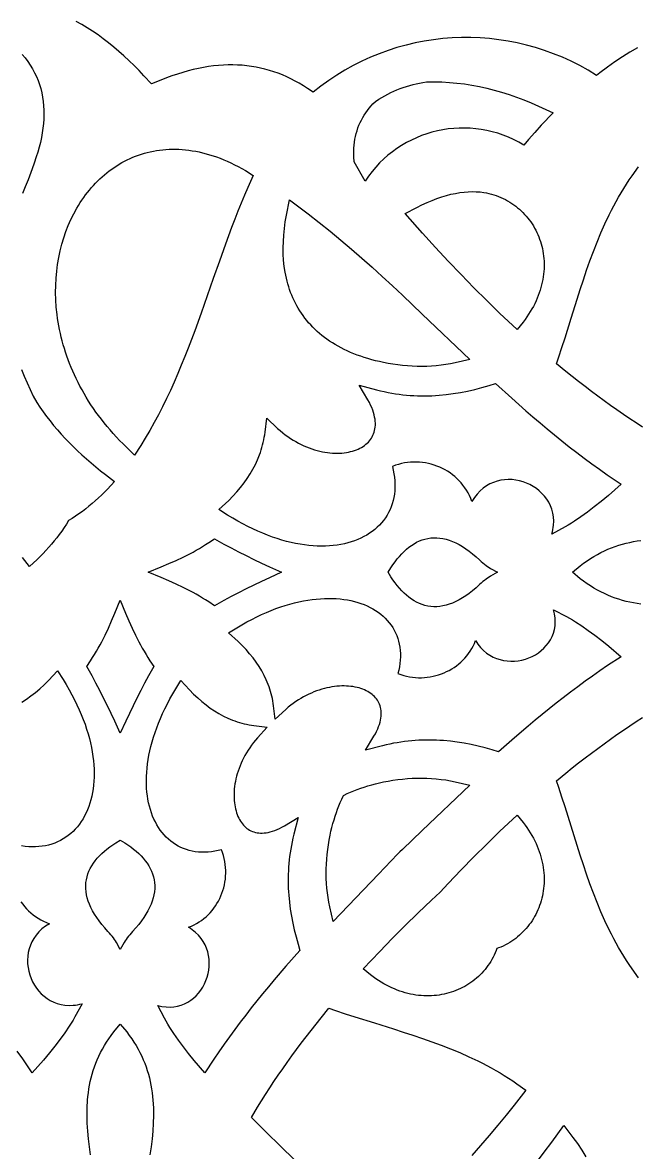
# Model space of a CAD drawing. Extents: x -280 to 280, y -610 to 610.
# Drawn here: x -158.6 to -104.4, y 428.8 to 528.5 of the extents above; entities that cross this region are included whole.
import ezdxf

# ---------------------------------------------------------------- set-up
doc = ezdxf.new("R2010")
doc.units = 0
doc.layers.add('LAYER_1', color=18, linetype='CONTINUOUS')

msp = doc.modelspace()

# ---------------------------------------------------------------- linework, layer by layer
at = {"layer": 'LAYER_1'}
msp.add_lwpolyline([(-104.418, 526.248), (-105.078, 525.857), (-105.739, 525.441), (-106.401, 524.999), (-107.062, 524.532), (-107.728, 524.035), (-108.021, 523.815, 0.323205), (-133.003, 522.349), (-133.486, 522.665), (-133.854, 522.899), (-134.22, 523.117), (-134.589, 523.321), (-134.96, 523.511), (-135.333, 523.688), (-135.71, 523.851), (-136.089, 524.001), (-136.472, 524.137), (-136.857, 524.259), (-137.246, 524.368), (-137.638, 524.462), (-138.034, 524.544), (-138.433, 524.611), (-138.837, 524.665), (-139.244, 524.705), (-139.655, 524.731), (-140.071, 524.743), (-140.491, 524.741), (-140.916, 524.725), (-141.346, 524.695), (-141.78, 524.651), (-142.219, 524.592), (-142.664, 524.519), (-143.113, 524.432), (-143.568, 524.33), (-144.028, 524.213), (-144.494, 524.082), (-144.965, 523.936), (-145.441, 523.775), (-145.923, 523.599), (-146.411, 523.408), (-147.238, 523.062), (-147.912, 523.791), (-148.346, 524.245), (-148.784, 524.686), (-149.226, 525.114), (-149.672, 525.529), (-150.121, 525.929), (-150.575, 526.315), (-151.033, 526.686), (-151.495, 527.041), (-151.962, 527.38), (-152.434, 527.703), (-152.911, 528.008), (-153.392, 528.296), (-153.879, 528.566)], format="xyb", dxfattribs=at)
for points in [[(-158.637, 525.664), (-158.383, 525.357), (-158.148, 525.042), (-157.931, 524.72), (-157.732, 524.391), (-157.552, 524.055), (-157.39, 523.712), (-157.246, 523.363), (-157.12, 523.007), (-157.013, 522.646), (-156.923, 522.278), (-156.851, 521.905), (-156.796, 521.527), (-156.759, 521.144), (-156.738, 520.755), (-156.734, 520.362), (-156.747, 519.964), (-156.775, 519.562), (-156.819, 519.155), (-156.879, 518.743), (-156.955, 518.327), (-157.045, 517.907), (-157.15, 517.483), (-157.27, 517.054), (-157.404, 516.622), (-157.581, 516.089), (-157.759, 515.574), (-158.114, 514.592), (-158.374, 513.998), (-158.614, 513.399)], [(-103.96, 492.806), (-104.526, 493.171), (-105.091, 493.544), (-105.657, 493.926), (-106.221, 494.315), (-106.785, 494.712), (-107.349, 495.116), (-107.912, 495.529), (-108.475, 495.949), (-109.038, 496.377), (-109.6, 496.813), (-110.161, 497.256), (-110.722, 497.707), (-111.558, 498.389), (-111.355, 498.984), (-111.074, 499.834), (-110.8, 500.686), (-110.264, 502.393), (-109.731, 504.095), (-109.46, 504.944), (-109.183, 505.788), (-108.898, 506.629), (-108.604, 507.464), (-108.297, 508.293), (-107.976, 509.115), (-107.639, 509.929), (-107.282, 510.734), (-106.906, 511.528), (-106.708, 511.923), (-106.505, 512.314), (-106.296, 512.702), (-106.08, 513.087), (-105.857, 513.469), (-105.628, 513.848), (-105.39, 514.223), (-105.145, 514.594), (-104.893, 514.962), (-104.328, 515.749)], [(-158.7, 497.882), (-158.468, 497.286), (-158.217, 496.694), (-157.949, 496.109), (-157.663, 495.53), (-157.359, 494.957), (-157.083, 494.545), (-156.796, 494.138), (-156.499, 493.737), (-156.192, 493.34), (-155.875, 492.949), (-155.547, 492.563), (-155.209, 492.182), (-154.862, 491.805), (-154.504, 491.433), (-154.137, 491.066), (-153.76, 490.703), (-153.374, 490.344), (-152.978, 489.99), (-152.573, 489.639), (-152.159, 489.292), (-151.736, 488.95), (-151.301, 488.609), (-150.52, 488.001), (-151.14, 487.337), (-151.399, 487.07), (-151.662, 486.809), (-151.93, 486.554), (-152.203, 486.305), (-152.48, 486.062), (-152.763, 485.826), (-153.05, 485.596), (-153.342, 485.373), (-153.639, 485.157), (-153.942, 484.948), (-154.249, 484.746), (-154.557, 484.557), (-154.746, 484.249), (-154.948, 483.942), (-155.157, 483.639), (-155.373, 483.342), (-155.596, 483.05), (-155.826, 482.763), (-156.062, 482.48), (-156.305, 482.203), (-156.554, 481.93), (-156.809, 481.662), (-157.07, 481.399), (-157.337, 481.14), (-158.001, 480.52), (-158.609, 481.301)], [(-104.107, 477.187), (-104.437, 477.236), (-104.765, 477.293), (-105.091, 477.36), (-105.416, 477.436), (-105.739, 477.522), (-106.06, 477.619), (-106.38, 477.726), (-106.698, 477.844), (-107.014, 477.974), (-107.327, 478.114), (-107.639, 478.266), (-107.948, 478.43), (-108.256, 478.606), (-108.561, 478.794), (-108.863, 478.994), (-109.164, 479.208), (-109.462, 479.434), (-110.145, 480), (-109.462, 480.566), (-109.164, 480.792), (-108.863, 481.006), (-108.561, 481.206), (-108.256, 481.394), (-107.948, 481.57), (-107.639, 481.734), (-107.327, 481.886), (-107.014, 482.026), (-106.698, 482.156), (-106.38, 482.274), (-106.06, 482.381), (-105.739, 482.478), (-105.416, 482.564), (-105.091, 482.64), (-104.765, 482.707), (-104.437, 482.764), (-104.107, 482.813)], [(-158.682, 468.547), (-158.278, 468.808), (-157.879, 469.092), (-157.486, 469.397), (-157.099, 469.724), (-156.717, 470.074), (-156.34, 470.445), (-155.526, 471.305), (-155.043, 470.54), (-154.768, 470.09), (-154.507, 469.641), (-154.263, 469.195), (-154.033, 468.753), (-153.819, 468.313), (-153.619, 467.878), (-153.434, 467.446), (-153.264, 467.018), (-153.109, 466.594), (-152.968, 466.175), (-152.84, 465.76), (-152.727, 465.351), (-152.627, 464.946), (-152.542, 464.547), (-152.469, 464.153), (-152.41, 463.765), (-152.364, 463.383), (-152.33, 463.007), (-152.31, 462.638), (-152.302, 462.275), (-152.307, 461.919), (-152.323, 461.57), (-152.353, 461.228), (-152.394, 460.894), (-152.447, 460.568), (-152.512, 460.249), (-152.588, 459.939), (-152.676, 459.638), (-152.776, 459.345), (-152.886, 459.061), (-153.008, 458.786), (-153.141, 458.522), (-153.285, 458.267), (-153.439, 458.022), (-153.604, 457.789), (-153.779, 457.566), (-153.964, 457.354), (-154.16, 457.155), (-154.365, 456.967), (-154.579, 456.792), (-154.803, 456.63), (-155.035, 456.482), (-155.276, 456.346), (-155.525, 456.225), (-155.781, 456.118), (-156.046, 456.025), (-156.317, 455.948), (-156.594, 455.885), (-156.878, 455.837), (-157.168, 455.805), (-157.463, 455.788), (-157.763, 455.786), (-158.069, 455.801), (-158.379, 455.831), (-158.693, 455.877)], [(-104.328, 444.251), (-104.893, 445.038), (-105.145, 445.406), (-105.39, 445.777), (-105.628, 446.152), (-105.857, 446.531), (-106.08, 446.913), (-106.296, 447.298), (-106.505, 447.686), (-106.708, 448.077), (-106.906, 448.472), (-107.282, 449.266), (-107.639, 450.071), (-107.976, 450.885), (-108.297, 451.707), (-108.604, 452.536), (-108.898, 453.371), (-109.183, 454.212), (-109.46, 455.056), (-109.731, 455.905), (-110.264, 457.607), (-110.8, 459.314), (-111.074, 460.166), (-111.355, 461.016), (-111.558, 461.611), (-110.722, 462.293), (-110.161, 462.744), (-109.6, 463.187), (-109.038, 463.623), (-108.475, 464.051), (-107.912, 464.471), (-107.349, 464.884), (-106.785, 465.288), (-106.221, 465.685), (-105.657, 466.074), (-105.091, 466.456), (-104.526, 466.829), (-103.96, 467.194)], [(-158.758, 450.936), (-158.603, 450.725), (-158.437, 450.522), (-158.262, 450.326), (-158.076, 450.139), (-157.88, 449.962), (-157.675, 449.793), (-157.46, 449.635), (-157.236, 449.486), (-157.003, 449.349), (-156.761, 449.223), (-156.51, 449.109), (-156.251, 449.006), (-156.595, 448.785), (-156.902, 448.544), (-157.175, 448.284), (-157.412, 448.009), (-157.616, 447.72), (-157.788, 447.418), (-157.926, 447.107), (-158.034, 446.788), (-158.111, 446.463), (-158.159, 446.135), (-158.178, 445.804), (-158.168, 445.473), (-158.132, 445.144), (-158.069, 444.82), (-157.98, 444.501), (-157.867, 444.191), (-157.73, 443.89), (-157.57, 443.602), (-157.387, 443.328), (-157.183, 443.07), (-156.959, 442.83), (-156.714, 442.61), (-156.451, 442.412), (-156.169, 442.238), (-155.87, 442.09), (-155.555, 441.97), (-155.224, 441.881), (-154.877, 441.823), (-154.517, 441.8), (-154.144, 441.812), (-153.952, 441.833), (-153.758, 441.863), (-153.561, 441.903), (-153.36, 441.953), (-153.997, 440.787), (-154.153, 440.517), (-154.319, 440.243), (-154.497, 439.964), (-154.878, 439.4), (-155.299, 438.818), (-155.758, 438.221), (-156.252, 437.609), (-156.78, 436.98), (-157.759, 435.857), (-158.596, 437.08), (-159.078, 437.764)], [(-133.223, 426.813), (-135.93, 429.441), (-137.068, 430.555), (-138.447, 431.918), (-137.901, 432.826), (-137.552, 433.393), (-137.194, 433.96), (-136.829, 434.526), (-136.456, 435.091), (-136.074, 435.657), (-135.685, 436.221), (-135.288, 436.785), (-134.884, 437.349), (-134.471, 437.912), (-134.051, 438.475), (-133.623, 439.038), (-133.187, 439.6), (-132.744, 440.161), (-132.293, 440.722), (-131.611, 441.558), (-131.016, 441.355), (-130.166, 441.074), (-129.314, 440.8), (-127.607, 440.264), (-125.905, 439.731), (-125.056, 439.46), (-124.212, 439.183), (-123.371, 438.898), (-122.536, 438.604), (-121.707, 438.297), (-120.885, 437.976), (-120.071, 437.639), (-119.266, 437.282), (-118.472, 436.906), (-118.077, 436.708), (-117.686, 436.505), (-117.298, 436.296), (-116.913, 436.08), (-116.531, 435.857), (-116.152, 435.628), (-115.777, 435.39), (-115.406, 435.145), (-115.038, 434.893), (-114.251, 434.328), (-115.269, 433.02), (-115.985, 432.127), (-116.72, 431.236), (-117.472, 430.346), (-118.24, 429.457), (-119.024, 428.569)], [(-152.614, 428.622), (-152.717, 429.331), (-152.802, 430.034), (-152.868, 430.729), (-152.912, 431.417), (-152.93, 432.099), (-152.922, 432.774), (-152.884, 433.44), (-152.852, 433.776), (-152.813, 434.107), (-152.764, 434.437), (-152.707, 434.765), (-152.64, 435.091), (-152.564, 435.416), (-152.478, 435.739), (-152.381, 436.06), (-152.274, 436.38), (-152.156, 436.698), (-152.026, 437.014), (-151.886, 437.327), (-151.734, 437.639), (-151.57, 437.948), (-151.394, 438.256), (-151.206, 438.561), (-151.006, 438.863), (-150.792, 439.164), (-150.566, 439.462), (-150, 440.145), (-149.434, 439.462), (-149.208, 439.164), (-148.994, 438.863), (-148.794, 438.561), (-148.606, 438.256), (-148.43, 437.948), (-148.266, 437.639), (-148.114, 437.327), (-147.974, 437.014), (-147.844, 436.698), (-147.726, 436.38), (-147.619, 436.06), (-147.522, 435.739), (-147.436, 435.416), (-147.36, 435.091), (-147.293, 434.765), (-147.236, 434.437), (-147.187, 434.107), (-147.148, 433.776), (-147.116, 433.44), (-147.078, 432.774), (-147.07, 432.099), (-147.088, 431.417), (-147.132, 430.729), (-147.198, 430.034), (-147.283, 429.331), (-147.386, 428.622)], [(-113.317, 427.962), (-112.63, 428.858), (-111.955, 429.76), (-110.901, 431.203), (-110.1, 430.164), (-109.707, 429.619), (-109.326, 429.052), (-108.957, 428.464)]]:
    msp.add_lwpolyline(points, dxfattribs=at)
for points in [[(-121.648, 523.235), (-120.987, 523.2), (-120.327, 523.141), (-119.668, 523.059), (-119.01, 522.955), (-118.352, 522.83), (-117.696, 522.683), (-117.04, 522.516), (-116.385, 522.328), (-115.732, 522.121), (-115.079, 521.895), (-114.428, 521.65), (-113.777, 521.387), (-113.127, 521.107), (-111.853, 520.522), (-112.905, 519.416), (-113.471, 518.793), (-114.033, 518.149), (-114.434, 517.669), (-114.879, 517.926), (-115.333, 518.158), (-115.793, 518.366), (-116.261, 518.55), (-116.734, 518.709), (-117.211, 518.845), (-117.693, 518.957), (-118.177, 519.046), (-118.664, 519.11), (-119.151, 519.152), (-119.639, 519.17), (-120.127, 519.166), (-120.613, 519.139), (-121.097, 519.089), (-121.577, 519.016), (-122.054, 518.921), (-122.526, 518.804), (-122.992, 518.665), (-123.451, 518.504), (-123.903, 518.321), (-124.346, 518.117), (-124.78, 517.891), (-125.204, 517.644), (-125.616, 517.376), (-126.017, 517.087), (-126.405, 516.778), (-126.78, 516.447), (-127.139, 516.096), (-127.484, 515.725), (-127.812, 515.334), (-128.123, 514.922), (-128.416, 514.491), (-129.392, 516.203), (-129.399, 516.275), (-129.418, 516.558), (-129.427, 516.838), (-129.426, 517.114), (-129.414, 517.387), (-129.392, 517.656), (-129.36, 517.92), (-129.318, 518.181), (-129.266, 518.437), (-129.204, 518.689), (-129.133, 518.937), (-129.051, 519.179), (-128.96, 519.417), (-128.86, 519.65), (-128.75, 519.878), (-128.631, 520.1), (-128.502, 520.317), (-128.365, 520.528), (-128.219, 520.734), (-128.064, 520.934), (-127.9, 521.127), (-127.728, 521.315), (-127.516, 521.527), (-127.218, 521.719), (-126.957, 521.877), (-126.693, 522.026), (-126.427, 522.167), (-126.158, 522.3), (-125.886, 522.425), (-125.611, 522.542), (-125.333, 522.651), (-125.053, 522.751), (-124.771, 522.843), (-124.486, 522.928), (-124.198, 523.004), (-123.908, 523.073), (-123.615, 523.133), (-123.32, 523.186), (-122.998, 523.235), (-122.64, 523.245), (-122.307, 523.247)], [(-145.124, 517.309), (-144.834, 517.3), (-144.542, 517.282), (-144.248, 517.256), (-143.951, 517.221), (-143.653, 517.177), (-143.352, 517.125), (-143.05, 517.063), (-142.745, 516.993), (-142.439, 516.913), (-142.131, 516.825), (-141.822, 516.727), (-141.511, 516.62), (-141.199, 516.503), (-140.885, 516.377), (-140.569, 516.241), (-140.252, 516.096), (-139.934, 515.941), (-139.615, 515.776), (-139.295, 515.601), (-138.973, 515.417), (-138.278, 514.997), (-138.761, 513.927), (-139.056, 513.246), (-139.345, 512.552), (-139.629, 511.847), (-139.909, 511.132), (-140.184, 510.409), (-140.728, 508.934), (-141.264, 507.433), (-141.798, 505.913), (-142.335, 504.38), (-142.881, 502.842), (-143.44, 501.305), (-143.727, 500.539), (-144.019, 499.776), (-144.317, 499.018), (-144.622, 498.264), (-144.935, 497.515), (-145.256, 496.773), (-145.586, 496.039), (-145.925, 495.313), (-146.275, 494.596), (-146.636, 493.889), (-147.009, 493.193), (-147.394, 492.509), (-147.792, 491.837), (-148.201, 491.185), (-148.747, 490.314), (-149.456, 491.019), (-149.758, 491.317), (-150.056, 491.621), (-150.345, 491.928), (-150.626, 492.237), (-150.899, 492.548), (-151.163, 492.861), (-151.42, 493.177), (-151.669, 493.494), (-151.909, 493.812), (-152.142, 494.133), (-152.367, 494.455), (-152.583, 494.778), (-152.792, 495.103), (-152.994, 495.429), (-153.187, 495.756), (-153.373, 496.085), (-153.552, 496.414), (-153.723, 496.744), (-153.886, 497.075), (-154.042, 497.406), (-154.191, 497.738), (-154.332, 498.071), (-154.466, 498.403), (-154.593, 498.737), (-154.712, 499.07), (-154.825, 499.403), (-154.93, 499.736), (-155.028, 500.069), (-155.12, 500.402), (-155.204, 500.734), (-155.282, 501.066), (-155.353, 501.397), (-155.417, 501.728), (-155.474, 502.058), (-155.525, 502.387), (-155.57, 502.717), (-155.638, 503.368), (-155.681, 504.016), (-155.699, 504.658), (-155.692, 505.293), (-155.661, 505.921), (-155.606, 506.541), (-155.527, 507.152), (-155.425, 507.753), (-155.3, 508.343), (-155.153, 508.923), (-154.984, 509.49), (-154.793, 510.044), (-154.582, 510.584), (-154.349, 511.11), (-154.097, 511.621), (-153.825, 512.113), (-153.68, 512.356), (-153.532, 512.593), (-153.379, 512.825), (-153.221, 513.053), (-153.058, 513.276), (-152.89, 513.494), (-152.718, 513.708), (-152.542, 513.916), (-152.361, 514.12), (-152.175, 514.318), (-151.986, 514.511), (-151.791, 514.698), (-151.593, 514.88), (-151.39, 515.057), (-151.183, 515.228), (-150.972, 515.392), (-150.757, 515.551), (-150.538, 515.704), (-150.314, 515.851), (-150.087, 515.991), (-149.856, 516.125), (-149.622, 516.252), (-149.383, 516.373), (-149.141, 516.487), (-148.896, 516.594), (-148.647, 516.694), (-148.394, 516.787), (-148.138, 516.873), (-147.879, 516.951), (-147.616, 517.022), (-147.351, 517.086), (-147.082, 517.141), (-146.811, 517.189), (-146.536, 517.229), (-146.259, 517.262), (-145.979, 517.286), (-145.697, 517.302), (-145.412, 517.309)], [(-118.624, 513.561), (-118.282, 513.534), (-117.952, 513.49), (-117.724, 513.448), (-117.502, 513.399), (-117.284, 513.343), (-117.069, 513.28), (-116.858, 513.21), (-116.651, 513.132), (-116.448, 513.048), (-116.249, 512.957), (-116.054, 512.86), (-115.863, 512.757), (-115.677, 512.647), (-115.495, 512.531), (-115.318, 512.409), (-115.146, 512.282), (-114.978, 512.148), (-114.816, 512.01), (-114.659, 511.866), (-114.506, 511.717), (-114.359, 511.563), (-114.217, 511.404), (-114.081, 511.24), (-113.951, 511.072), (-113.825, 510.9), (-113.706, 510.723), (-113.593, 510.542), (-113.485, 510.357), (-113.383, 510.168), (-113.288, 509.975), (-113.199, 509.779), (-113.116, 509.58), (-113.039, 509.377), (-112.969, 509.172), (-112.906, 508.963), (-112.849, 508.751), (-112.799, 508.537), (-112.756, 508.321), (-112.719, 508.101), (-112.69, 507.88), (-112.668, 507.657), (-112.653, 507.431), (-112.646, 507.204), (-112.646, 506.976), (-112.653, 506.745), (-112.668, 506.514), (-112.691, 506.281), (-112.721, 506.047), (-112.759, 505.813), (-112.805, 505.577), (-112.859, 505.341), (-112.922, 505.105), (-112.992, 504.868), (-113.071, 504.632), (-113.158, 504.395), (-113.253, 504.158), (-113.357, 503.922), (-113.469, 503.686), (-113.59, 503.451), (-113.72, 503.217), (-113.858, 502.984), (-114.005, 502.751), (-114.161, 502.52), (-114.326, 502.29), (-114.5, 502.062), (-115.022, 501.416), (-116.562, 502.863), (-117.701, 503.964), (-118.835, 505.092), (-119.965, 506.248), (-121.094, 507.433), (-122.222, 508.648), (-123.353, 509.895), (-124.904, 511.647), (-123.872, 512.181), (-123.411, 512.405), (-122.96, 512.609), (-122.519, 512.792), (-122.088, 512.956), (-121.667, 513.099), (-121.255, 513.224), (-120.853, 513.329), (-120.459, 513.414), (-120.075, 513.481), (-119.699, 513.529), (-119.332, 513.558), (-118.973, 513.569)], [(-133.443, 511.609), (-132.466, 510.847), (-131.506, 510.075), (-130.562, 509.293), (-129.632, 508.502), (-128.714, 507.702), (-127.808, 506.895), (-126.911, 506.081), (-126.021, 505.261), (-125.136, 504.435), (-123.379, 502.77), (-119.198, 498.77), (-120.49, 498.468), (-120.899, 498.386), (-121.312, 498.316), (-121.728, 498.259), (-122.147, 498.213), (-122.568, 498.18), (-122.991, 498.159), (-123.415, 498.15), (-123.841, 498.153), (-124.267, 498.167), (-124.693, 498.193), (-125.118, 498.231), (-125.543, 498.28), (-125.967, 498.34), (-126.39, 498.412), (-126.809, 498.494), (-127.162, 498.572), (-127.506, 498.656), (-127.842, 498.745), (-128.171, 498.839), (-128.493, 498.939), (-128.807, 499.045), (-129.113, 499.156), (-129.413, 499.272), (-129.705, 499.393), (-129.989, 499.52), (-130.267, 499.652), (-130.537, 499.789), (-130.8, 499.931), (-131.056, 500.078), (-131.304, 500.23), (-131.545, 500.387), (-131.78, 500.549), (-132.007, 500.716), (-132.226, 500.887), (-132.439, 501.063), (-132.645, 501.244), (-132.843, 501.429), (-133.035, 501.618), (-133.219, 501.812), (-133.396, 502.01), (-133.567, 502.212), (-133.73, 502.418), (-133.886, 502.628), (-134.035, 502.842), (-134.177, 503.06), (-134.313, 503.281), (-134.441, 503.506), (-134.563, 503.734), (-134.677, 503.966), (-134.786, 504.201), (-134.887, 504.439), (-134.982, 504.681), (-135.07, 504.925), (-135.151, 505.172), (-135.226, 505.422), (-135.295, 505.675), (-135.357, 505.93), (-135.413, 506.188), (-135.463, 506.451), (-135.543, 506.976), (-135.6, 507.513), (-135.632, 508.058), (-135.642, 508.611), (-135.628, 509.171), (-135.592, 509.739), (-135.534, 510.313), (-135.455, 510.892), (-135.355, 511.478), (-135.076, 512.839)], [(-115.484, 495.345), (-114.247, 494.25), (-113.624, 493.709), (-112.995, 493.172), (-112.362, 492.64), (-111.723, 492.113), (-111.079, 491.591), (-110.429, 491.076), (-109.773, 490.566), (-109.11, 490.063), (-108.441, 489.567), (-107.764, 489.078), (-107.08, 488.596), (-105.857, 487.759), (-106.98, 486.78), (-107.609, 486.252), (-108.221, 485.758), (-108.818, 485.299), (-109.4, 484.878), (-109.964, 484.497), (-110.243, 484.319), (-110.517, 484.153), (-110.787, 483.997), (-111.953, 483.36), (-111.903, 483.561), (-111.863, 483.758), (-111.833, 483.952), (-111.812, 484.144), (-111.8, 484.517), (-111.823, 484.877), (-111.881, 485.224), (-111.97, 485.555), (-112.09, 485.87), (-112.238, 486.169), (-112.412, 486.451), (-112.61, 486.714), (-112.83, 486.959), (-113.07, 487.183), (-113.328, 487.387), (-113.602, 487.57), (-113.89, 487.73), (-114.191, 487.867), (-114.501, 487.98), (-114.82, 488.069), (-115.144, 488.132), (-115.473, 488.168), (-115.804, 488.178), (-116.135, 488.159), (-116.463, 488.111), (-116.788, 488.034), (-117.107, 487.926), (-117.418, 487.788), (-117.72, 487.616), (-118.009, 487.412), (-118.284, 487.175), (-118.544, 486.902), (-118.785, 486.595), (-119.006, 486.251), (-119.109, 486.51), (-119.223, 486.761), (-119.349, 487.003), (-119.486, 487.236), (-119.635, 487.46), (-119.793, 487.675), (-119.962, 487.88), (-120.139, 488.076), (-120.326, 488.262), (-120.522, 488.437), (-120.725, 488.603), (-120.936, 488.758), (-121.154, 488.902), (-121.378, 489.035), (-121.609, 489.157), (-121.845, 489.268), (-122.087, 489.367), (-122.333, 489.455), (-122.584, 489.531), (-122.838, 489.594), (-123.096, 489.645), (-123.357, 489.684), (-123.62, 489.71), (-123.885, 489.722), (-124.151, 489.722), (-124.418, 489.708), (-124.686, 489.681), (-124.954, 489.64), (-125.222, 489.585), (-125.489, 489.516), (-125.754, 489.432), (-126.018, 489.334), (-125.939, 489.011), (-125.877, 488.693), (-125.831, 488.379), (-125.801, 488.069), (-125.786, 487.763), (-125.788, 487.463), (-125.805, 487.168), (-125.837, 486.878), (-125.885, 486.594), (-125.948, 486.317), (-126.025, 486.046), (-126.118, 485.781), (-126.225, 485.525), (-126.346, 485.276), (-126.482, 485.035), (-126.63, 484.803), (-126.792, 484.579), (-126.967, 484.365), (-127.155, 484.16), (-127.354, 483.964), (-127.566, 483.779), (-127.789, 483.604), (-128.022, 483.439), (-128.267, 483.285), (-128.522, 483.141), (-128.786, 483.008), (-129.061, 482.886), (-129.345, 482.776), (-129.638, 482.676), (-129.939, 482.588), (-130.249, 482.512), (-130.568, 482.447), (-130.894, 482.394), (-131.228, 482.353), (-131.57, 482.323), (-131.919, 482.307), (-132.275, 482.302), (-132.638, 482.31), (-133.007, 482.33), (-133.383, 482.364), (-133.765, 482.41), (-134.153, 482.469), (-134.547, 482.542), (-134.946, 482.627), (-135.351, 482.727), (-135.76, 482.84), (-136.175, 482.968), (-136.594, 483.109), (-137.018, 483.264), (-137.446, 483.434), (-137.878, 483.619), (-138.313, 483.819), (-138.753, 484.033), (-139.195, 484.263), (-139.641, 484.507), (-140.09, 484.768), (-140.54, 485.043), (-141.305, 485.526), (-140.445, 486.34), (-140.074, 486.717), (-139.724, 487.099), (-139.397, 487.486), (-139.092, 487.879), (-138.808, 488.278), (-138.547, 488.682), (-138.308, 489.091), (-138.091, 489.507), (-137.897, 489.928), (-137.724, 490.358), (-137.648, 490.571), (-137.576, 490.789), (-137.51, 491.008), (-137.45, 491.229), (-137.395, 491.452), (-137.346, 491.676), (-137.303, 491.902), (-137.266, 492.13), (-137.234, 492.36), (-137.097, 493.597), (-136.134, 492.691), (-135.912, 492.495), (-135.686, 492.308), (-135.458, 492.131), (-135.229, 491.963), (-134.997, 491.806), (-134.764, 491.658), (-134.53, 491.519), (-134.295, 491.389), (-134.06, 491.269), (-133.824, 491.158), (-133.588, 491.055), (-133.352, 490.962), (-133.117, 490.878), (-132.884, 490.802), (-132.651, 490.735), (-132.42, 490.676), (-132.19, 490.626), (-131.963, 490.584), (-131.738, 490.55), (-131.516, 490.524), (-131.297, 490.507), (-131.082, 490.497), (-130.87, 490.494), (-130.663, 490.5), (-130.459, 490.513), (-130.261, 490.533), (-130.067, 490.56), (-129.879, 490.594), (-129.696, 490.636), (-129.519, 490.683), (-129.349, 490.738), (-129.185, 490.798), (-129.027, 490.865), (-128.877, 490.937), (-128.734, 491.016), (-128.598, 491.099), (-128.469, 491.189), (-128.349, 491.283), (-128.236, 491.382), (-128.131, 491.486), (-128.034, 491.595), (-127.945, 491.709), (-127.863, 491.828), (-127.79, 491.952), (-127.726, 492.08), (-127.669, 492.214), (-127.621, 492.354), (-127.582, 492.499), (-127.551, 492.65), (-127.53, 492.807), (-127.519, 492.971), (-127.518, 493.141), (-127.528, 493.318), (-127.548, 493.501), (-127.581, 493.691), (-127.625, 493.888), (-127.682, 494.092), (-127.753, 494.302), (-127.836, 494.519), (-127.934, 494.742), (-128.047, 494.971), (-128.174, 495.207), (-128.94, 496.504), (-127.408, 496.092), (-127.07, 496.009), (-126.735, 495.932), (-126.402, 495.863), (-126.071, 495.801), (-125.741, 495.747), (-125.414, 495.699), (-125.089, 495.658), (-124.765, 495.624), (-124.442, 495.597), (-124.121, 495.576), (-123.802, 495.562), (-123.483, 495.554), (-123.166, 495.552), (-122.849, 495.557), (-122.533, 495.567), (-122.218, 495.584), (-121.906, 495.606), (-121.275, 495.668), (-120.648, 495.752), (-120.021, 495.857), (-119.394, 495.983), (-118.764, 496.129), (-118.132, 496.294), (-117.491, 496.479), (-116.917, 496.645)], [(-140.872, 482.49), (-140.224, 482.145), (-139.568, 481.805), (-138.902, 481.47), (-138.228, 481.14), (-137.547, 480.814), (-136.858, 480.493), (-135.8, 480), (-136.858, 479.507), (-137.547, 479.186), (-138.228, 478.86), (-138.902, 478.53), (-139.568, 478.195), (-140.224, 477.855), (-140.872, 477.51), (-141.697, 477.055), (-142.203, 477.38), (-142.48, 477.56), (-142.755, 477.731), (-143.031, 477.897), (-143.309, 478.058), (-143.59, 478.215), (-143.875, 478.368), (-144.165, 478.519), (-144.459, 478.666), (-145.069, 478.956), (-145.71, 479.241), (-146.389, 479.527), (-147.538, 480), (-146.389, 480.473), (-145.71, 480.759), (-145.069, 481.044), (-144.459, 481.334), (-144.165, 481.481), (-143.875, 481.632), (-143.59, 481.785), (-143.309, 481.942), (-143.031, 482.103), (-142.755, 482.269), (-142.48, 482.44), (-142.203, 482.62), (-141.697, 482.945)], [(-122.104, 483.039), (-121.834, 483.016), (-121.56, 482.972), (-121.283, 482.907), (-121.003, 482.821), (-120.719, 482.714), (-120.433, 482.586), (-120.143, 482.437), (-119.85, 482.266), (-119.554, 482.074), (-119.254, 481.86), (-118.95, 481.624), (-118.642, 481.366), (-118.335, 481.09), (-118.183, 480.952), (-118.039, 480.828), (-117.898, 480.714), (-117.759, 480.608), (-117.623, 480.512), (-117.489, 480.425), (-117.357, 480.346), (-116.743, 480), (-117.357, 479.654), (-117.489, 479.575), (-117.623, 479.488), (-117.759, 479.392), (-117.898, 479.286), (-118.039, 479.172), (-118.183, 479.048), (-118.335, 478.91), (-118.642, 478.634), (-118.95, 478.376), (-119.254, 478.14), (-119.554, 477.926), (-119.85, 477.734), (-120.143, 477.563), (-120.433, 477.414), (-120.719, 477.286), (-121.003, 477.179), (-121.283, 477.093), (-121.56, 477.028), (-121.834, 476.984), (-122.104, 476.961), (-122.371, 476.958), (-122.633, 476.976), (-122.892, 477.013), (-123.146, 477.071), (-123.395, 477.147), (-123.638, 477.242), (-123.877, 477.355), (-124.11, 477.485), (-124.337, 477.632), (-124.559, 477.795), (-124.775, 477.974), (-124.986, 478.167), (-125.192, 478.374), (-125.393, 478.595), (-125.589, 478.829), (-125.781, 479.076), (-125.968, 479.336), (-126.151, 479.607), (-126.391, 480), (-126.151, 480.393), (-125.968, 480.664), (-125.781, 480.924), (-125.589, 481.171), (-125.393, 481.405), (-125.192, 481.626), (-124.986, 481.833), (-124.775, 482.026), (-124.559, 482.205), (-124.337, 482.368), (-124.11, 482.515), (-123.877, 482.645), (-123.638, 482.758), (-123.395, 482.853), (-123.146, 482.929), (-122.892, 482.987), (-122.633, 483.024), (-122.371, 483.042)], [(-149.527, 476.389), (-149.241, 475.71), (-148.956, 475.069), (-148.666, 474.459), (-148.519, 474.165), (-148.368, 473.875), (-148.215, 473.59), (-148.058, 473.309), (-147.897, 473.031), (-147.731, 472.755), (-147.56, 472.48), (-147.38, 472.203), (-147.055, 471.697), (-147.51, 470.872), (-147.855, 470.224), (-148.195, 469.568), (-148.53, 468.902), (-148.86, 468.228), (-149.186, 467.547), (-149.507, 466.858), (-150, 465.8), (-150.493, 466.858), (-150.814, 467.547), (-151.14, 468.228), (-151.47, 468.902), (-151.805, 469.568), (-152.145, 470.224), (-152.49, 470.872), (-152.945, 471.697), (-152.62, 472.203), (-152.44, 472.48), (-152.269, 472.755), (-152.103, 473.031), (-151.942, 473.309), (-151.785, 473.59), (-151.632, 473.875), (-151.481, 474.165), (-151.334, 474.459), (-151.044, 475.069), (-150.759, 475.71), (-150.473, 476.389), (-150, 477.538)], [(-131.297, 477.694), (-130.957, 477.678), (-130.623, 477.65), (-130.297, 477.611), (-129.978, 477.561), (-129.668, 477.5), (-129.365, 477.428), (-129.07, 477.345), (-128.784, 477.252), (-128.507, 477.147), (-128.24, 477.032), (-127.981, 476.907), (-127.732, 476.772), (-127.494, 476.626), (-127.266, 476.471), (-127.048, 476.306), (-126.842, 476.131), (-126.647, 475.947), (-126.464, 475.754), (-126.293, 475.552), (-126.135, 475.341), (-125.99, 475.122), (-125.858, 474.895), (-125.739, 474.66), (-125.635, 474.418), (-125.544, 474.169), (-125.468, 473.914), (-125.407, 473.652), (-125.361, 473.385), (-125.329, 473.112), (-125.312, 472.833), (-125.311, 472.55), (-125.325, 472.262), (-125.355, 471.97), (-125.4, 471.674), (-125.461, 471.374), (-125.537, 471.07), (-125.28, 470.978), (-125.021, 470.899), (-124.76, 470.833), (-124.499, 470.781), (-124.237, 470.743), (-123.976, 470.717), (-123.715, 470.704), (-123.455, 470.704), (-123.196, 470.716), (-122.939, 470.74), (-122.685, 470.776), (-122.433, 470.825), (-122.185, 470.884), (-121.94, 470.956), (-121.7, 471.038), (-121.464, 471.132), (-121.233, 471.236), (-121.008, 471.352), (-120.789, 471.477), (-120.576, 471.613), (-120.37, 471.759), (-120.172, 471.915), (-119.981, 472.081), (-119.799, 472.256), (-119.625, 472.44), (-119.461, 472.634), (-119.306, 472.836), (-119.161, 473.048), (-119.027, 473.267), (-118.904, 473.496), (-118.793, 473.732), (-118.693, 473.976), (-118.587, 473.81), (-118.477, 473.652), (-118.241, 473.362), (-117.988, 473.105), (-117.719, 472.881), (-117.437, 472.689), (-117.143, 472.527), (-116.839, 472.396), (-116.528, 472.295), (-116.211, 472.222), (-115.889, 472.177), (-115.567, 472.16), (-115.244, 472.169), (-114.923, 472.203), (-114.606, 472.262), (-114.295, 472.346), (-113.992, 472.452), (-113.699, 472.582), (-113.417, 472.733), (-113.15, 472.905), (-112.898, 473.097), (-112.663, 473.309), (-112.449, 473.539), (-112.255, 473.787), (-112.086, 474.053), (-111.941, 474.335), (-111.824, 474.632), (-111.737, 474.944), (-111.681, 475.27), (-111.658, 475.61), (-111.67, 475.962), (-111.719, 476.326), (-111.808, 476.7), (-110.669, 476.1), (-110.406, 475.953), (-110.138, 475.796), (-109.866, 475.629), (-109.315, 475.27), (-108.748, 474.873), (-108.165, 474.441), (-107.567, 473.975), (-106.953, 473.477), (-105.857, 472.554), (-107.051, 471.766), (-107.719, 471.311), (-108.379, 470.85), (-109.033, 470.383), (-109.68, 469.908), (-110.32, 469.428), (-110.955, 468.942), (-111.583, 468.45), (-112.207, 467.954), (-112.825, 467.452), (-113.439, 466.946), (-114.047, 466.436), (-115.254, 465.404), (-116.653, 464.178), (-117.214, 464.335), (-117.839, 464.509), (-118.456, 464.665), (-119.071, 464.802), (-119.684, 464.921), (-120.296, 465.02), (-120.908, 465.099), (-121.523, 465.158), (-121.828, 465.179), (-122.135, 465.194), (-122.444, 465.204), (-122.753, 465.208), (-123.063, 465.207), (-123.374, 465.199), (-123.686, 465.186), (-123.999, 465.166), (-124.314, 465.141), (-124.63, 465.109), (-124.948, 465.07), (-125.267, 465.025), (-125.588, 464.974), (-125.912, 464.916), (-126.237, 464.851), (-126.565, 464.778), (-126.894, 464.699), (-128.39, 464.311), (-127.642, 465.534), (-127.517, 465.756), (-127.408, 465.972), (-127.312, 466.182), (-127.23, 466.387), (-127.162, 466.585), (-127.106, 466.777), (-127.063, 466.963), (-127.031, 467.142), (-127.011, 467.315), (-127.002, 467.482), (-127.003, 467.642), (-127.014, 467.796), (-127.034, 467.944), (-127.064, 468.087), (-127.102, 468.224), (-127.149, 468.355), (-127.204, 468.481), (-127.267, 468.603), (-127.339, 468.719), (-127.418, 468.831), (-127.505, 468.938), (-127.6, 469.041), (-127.702, 469.139), (-127.812, 469.233), (-127.93, 469.322), (-128.055, 469.406), (-128.188, 469.485), (-128.328, 469.558), (-128.475, 469.627), (-128.628, 469.69), (-128.789, 469.747), (-128.955, 469.798), (-129.128, 469.843), (-129.306, 469.882), (-129.49, 469.914), (-129.679, 469.94), (-129.873, 469.959), (-130.071, 469.971), (-130.274, 469.976), (-130.48, 469.974), (-130.691, 469.965), (-130.904, 469.948), (-131.121, 469.924), (-131.34, 469.892), (-131.562, 469.852), (-131.786, 469.805), (-132.012, 469.75), (-132.239, 469.686), (-132.467, 469.615), (-132.697, 469.535), (-132.927, 469.447), (-133.157, 469.351), (-133.387, 469.246), (-133.617, 469.133), (-133.846, 469.011), (-134.075, 468.88), (-134.302, 468.74), (-134.528, 468.591), (-134.752, 468.434), (-134.975, 468.267), (-135.195, 468.091), (-135.412, 467.905), (-136.352, 467.051), (-136.486, 468.217), (-136.517, 468.434), (-136.553, 468.649), (-136.595, 468.862), (-136.643, 469.074), (-136.696, 469.283), (-136.755, 469.492), (-136.82, 469.698), (-136.89, 469.903), (-136.964, 470.104), (-137.133, 470.51), (-137.323, 470.907), (-137.534, 471.299), (-137.767, 471.685), (-138.022, 472.065), (-138.299, 472.441), (-138.597, 472.811), (-138.917, 473.177), (-139.258, 473.537), (-139.62, 473.892), (-140.46, 474.659), (-139.713, 475.114), (-139.274, 475.374), (-138.835, 475.619), (-138.4, 475.85), (-137.968, 476.066), (-137.539, 476.269), (-137.114, 476.457), (-136.692, 476.631), (-136.275, 476.791), (-135.861, 476.938), (-135.452, 477.071), (-135.047, 477.191), (-134.647, 477.297), (-134.252, 477.391), (-133.863, 477.472), (-133.478, 477.541), (-133.1, 477.596), (-132.727, 477.64), (-132.36, 477.671), (-131.999, 477.691), (-131.645, 477.698)], [(-143.892, 469.62), (-143.537, 469.258), (-143.177, 468.917), (-142.811, 468.597), (-142.441, 468.299), (-142.065, 468.022), (-141.685, 467.767), (-141.299, 467.534), (-140.907, 467.323), (-140.51, 467.133), (-140.104, 466.964), (-139.903, 466.89), (-139.698, 466.82), (-139.492, 466.755), (-139.283, 466.696), (-139.074, 466.643), (-138.862, 466.595), (-138.649, 466.553), (-138.434, 466.517), (-138.217, 466.486), (-137.051, 466.352), (-137.905, 465.412), (-138.091, 465.195), (-138.267, 464.975), (-138.434, 464.752), (-138.591, 464.528), (-138.74, 464.302), (-138.88, 464.075), (-139.011, 463.846), (-139.133, 463.617), (-139.246, 463.387), (-139.351, 463.157), (-139.447, 462.927), (-139.535, 462.697), (-139.615, 462.467), (-139.686, 462.239), (-139.75, 462.012), (-139.805, 461.786), (-139.852, 461.562), (-139.892, 461.34), (-139.924, 461.121), (-139.948, 460.904), (-139.965, 460.691), (-139.974, 460.48), (-139.976, 460.274), (-139.971, 460.071), (-139.959, 459.873), (-139.94, 459.679), (-139.914, 459.49), (-139.882, 459.306), (-139.843, 459.128), (-139.798, 458.955), (-139.747, 458.789), (-139.69, 458.628), (-139.627, 458.475), (-139.558, 458.328), (-139.485, 458.188), (-139.406, 458.055), (-139.322, 457.93), (-139.233, 457.812), (-139.139, 457.702), (-139.041, 457.6), (-138.938, 457.505), (-138.831, 457.418), (-138.719, 457.339), (-138.603, 457.267), (-138.481, 457.204), (-138.355, 457.149), (-138.224, 457.102), (-138.087, 457.064), (-137.944, 457.034), (-137.796, 457.014), (-137.642, 457.003), (-137.482, 457.002), (-137.315, 457.011), (-137.142, 457.031), (-136.963, 457.063), (-136.777, 457.106), (-136.585, 457.162), (-136.387, 457.23), (-136.182, 457.312), (-135.972, 457.408), (-135.756, 457.517), (-135.534, 457.642), (-134.311, 458.39), (-134.699, 456.894), (-134.778, 456.565), (-134.851, 456.237), (-134.916, 455.912), (-134.974, 455.588), (-135.025, 455.267), (-135.07, 454.948), (-135.109, 454.63), (-135.141, 454.314), (-135.166, 453.999), (-135.186, 453.686), (-135.199, 453.374), (-135.207, 453.063), (-135.208, 452.753), (-135.204, 452.444), (-135.194, 452.135), (-135.179, 451.828), (-135.158, 451.523), (-135.099, 450.908), (-135.02, 450.296), (-134.921, 449.684), (-134.802, 449.071), (-134.665, 448.456), (-134.509, 447.839), (-134.335, 447.214), (-134.178, 446.653), (-135.404, 445.254), (-136.436, 444.047), (-136.946, 443.439), (-137.452, 442.825), (-137.954, 442.207), (-138.45, 441.583), (-138.942, 440.955), (-139.428, 440.32), (-139.908, 439.68), (-140.383, 439.033), (-140.85, 438.379), (-141.311, 437.719), (-141.766, 437.051), (-142.554, 435.857), (-143.477, 436.953), (-143.975, 437.567), (-144.441, 438.165), (-144.873, 438.748), (-145.27, 439.315), (-145.629, 439.866), (-145.796, 440.138), (-145.953, 440.406), (-146.1, 440.669), (-146.7, 441.808), (-146.326, 441.719), (-145.962, 441.67), (-145.61, 441.658), (-145.27, 441.681), (-144.944, 441.737), (-144.632, 441.824), (-144.335, 441.941), (-144.053, 442.086), (-143.787, 442.255), (-143.539, 442.449), (-143.309, 442.663), (-143.097, 442.898), (-142.905, 443.15), (-142.733, 443.417), (-142.582, 443.699), (-142.452, 443.992), (-142.346, 444.295), (-142.262, 444.606), (-142.203, 444.923), (-142.169, 445.244), (-142.16, 445.567), (-142.177, 445.889), (-142.222, 446.211), (-142.295, 446.528), (-142.396, 446.839), (-142.527, 447.143), (-142.689, 447.437), (-142.881, 447.719), (-143.105, 447.988), (-143.362, 448.241), (-143.652, 448.477), (-143.81, 448.587), (-143.976, 448.693), (-143.732, 448.793), (-143.496, 448.904), (-143.267, 449.027), (-143.048, 449.161), (-142.836, 449.306), (-142.634, 449.461), (-142.44, 449.625), (-142.256, 449.799), (-142.081, 449.981), (-141.915, 450.172), (-141.759, 450.37), (-141.613, 450.576), (-141.477, 450.789), (-141.352, 451.008), (-141.236, 451.233), (-141.132, 451.464), (-141.038, 451.7), (-140.956, 451.94), (-140.884, 452.185), (-140.825, 452.433), (-140.776, 452.685), (-140.74, 452.939), (-140.716, 453.196), (-140.704, 453.455), (-140.704, 453.715), (-140.717, 453.976), (-140.743, 454.237), (-140.781, 454.499), (-140.833, 454.76), (-140.899, 455.021), (-140.978, 455.28), (-141.07, 455.537), (-141.374, 455.461), (-141.674, 455.4), (-141.97, 455.355), (-142.262, 455.325), (-142.55, 455.311), (-142.833, 455.312), (-143.112, 455.329), (-143.385, 455.361), (-143.652, 455.407), (-143.914, 455.468), (-144.169, 455.544), (-144.418, 455.635), (-144.66, 455.739), (-144.895, 455.858), (-145.122, 455.99), (-145.341, 456.135), (-145.552, 456.293), (-145.754, 456.464), (-145.947, 456.647), (-146.131, 456.842), (-146.306, 457.048), (-146.471, 457.266), (-146.626, 457.494), (-146.772, 457.732), (-146.907, 457.981), (-147.032, 458.24), (-147.147, 458.507), (-147.252, 458.784), (-147.345, 459.07), (-147.428, 459.365), (-147.5, 459.668), (-147.561, 459.978), (-147.611, 460.297), (-147.65, 460.623), (-147.678, 460.957), (-147.694, 461.297), (-147.698, 461.645), (-147.691, 461.999), (-147.671, 462.36), (-147.64, 462.727), (-147.596, 463.1), (-147.541, 463.478), (-147.472, 463.863), (-147.391, 464.252), (-147.297, 464.647), (-147.191, 465.047), (-147.071, 465.452), (-146.938, 465.861), (-146.791, 466.275), (-146.631, 466.692), (-146.457, 467.114), (-146.269, 467.539), (-146.066, 467.968), (-145.85, 468.4), (-145.619, 468.835), (-145.374, 469.274), (-145.114, 469.713), (-144.659, 470.46)], [(-122.991, 461.841), (-122.568, 461.82), (-122.147, 461.787), (-121.728, 461.741), (-121.312, 461.684), (-120.899, 461.614), (-120.49, 461.532), (-119.198, 461.23), (-123.379, 457.23), (-125.136, 455.565), (-125.358, 455.358), (-125.565, 455.136), (-127.23, 453.379), (-131.23, 449.198), (-131.532, 450.49), (-131.614, 450.899), (-131.684, 451.312), (-131.741, 451.728), (-131.787, 452.147), (-131.82, 452.568), (-131.841, 452.991), (-131.85, 453.415), (-131.847, 453.841), (-131.833, 454.267), (-131.807, 454.693), (-131.769, 455.118), (-131.72, 455.543), (-131.66, 455.967), (-131.588, 456.39), (-131.506, 456.809), (-131.428, 457.162), (-131.344, 457.506), (-131.255, 457.842), (-131.161, 458.171), (-131.061, 458.493), (-130.955, 458.807), (-130.844, 459.113), (-130.728, 459.413), (-130.607, 459.705), (-130.48, 459.989), (-130.348, 460.267), (-130.321, 460.321), (-130.267, 460.348), (-129.989, 460.48), (-129.705, 460.607), (-129.413, 460.728), (-129.113, 460.844), (-128.807, 460.955), (-128.493, 461.061), (-128.171, 461.161), (-127.842, 461.255), (-127.506, 461.344), (-127.162, 461.428), (-126.809, 461.506), (-126.39, 461.588), (-125.967, 461.66), (-125.543, 461.72), (-125.118, 461.769), (-124.693, 461.807), (-124.267, 461.833), (-123.841, 461.847), (-123.415, 461.85)], [(-114.5, 457.938), (-114.326, 457.71), (-114.161, 457.48), (-114.005, 457.249), (-113.858, 457.016), (-113.72, 456.783), (-113.59, 456.549), (-113.469, 456.314), (-113.357, 456.078), (-113.253, 455.842), (-113.158, 455.605), (-113.071, 455.368), (-112.992, 455.132), (-112.922, 454.895), (-112.859, 454.659), (-112.805, 454.423), (-112.759, 454.187), (-112.721, 453.953), (-112.691, 453.719), (-112.668, 453.486), (-112.653, 453.255), (-112.646, 453.024), (-112.646, 452.796), (-112.653, 452.569), (-112.668, 452.343), (-112.69, 452.12), (-112.719, 451.899), (-112.756, 451.679), (-112.799, 451.463), (-112.849, 451.249), (-112.906, 451.037), (-112.969, 450.828), (-113.039, 450.623), (-113.116, 450.42), (-113.199, 450.221), (-113.288, 450.025), (-113.383, 449.832), (-113.485, 449.643), (-113.593, 449.458), (-113.706, 449.277), (-113.825, 449.1), (-113.951, 448.928), (-114.081, 448.76), (-114.217, 448.596), (-114.359, 448.437), (-114.506, 448.283), (-114.659, 448.134), (-114.816, 447.99), (-114.978, 447.852), (-115.146, 447.718), (-115.318, 447.591), (-115.495, 447.469), (-115.677, 447.353), (-115.863, 447.243), (-116.054, 447.14), (-116.249, 447.043), (-116.448, 446.952), (-116.651, 446.868), (-116.809, 446.809), (-116.868, 446.651), (-116.952, 446.448), (-117.043, 446.249), (-117.14, 446.054), (-117.243, 445.863), (-117.353, 445.677), (-117.469, 445.495), (-117.591, 445.318), (-117.718, 445.146), (-117.852, 444.978), (-117.99, 444.816), (-118.134, 444.659), (-118.283, 444.506), (-118.437, 444.359), (-118.596, 444.217), (-118.76, 444.081), (-118.928, 443.951), (-119.1, 443.825), (-119.277, 443.706), (-119.458, 443.593), (-119.643, 443.485), (-119.832, 443.383), (-120.025, 443.288), (-120.221, 443.199), (-120.42, 443.116), (-120.623, 443.039), (-120.828, 442.969), (-121.037, 442.906), (-121.249, 442.849), (-121.463, 442.799), (-121.679, 442.756), (-121.899, 442.719), (-122.12, 442.69), (-122.343, 442.668), (-122.569, 442.653), (-122.796, 442.646), (-123.024, 442.646), (-123.255, 442.653), (-123.486, 442.668), (-123.719, 442.691), (-123.953, 442.721), (-124.187, 442.759), (-124.423, 442.805), (-124.659, 442.859), (-124.895, 442.922), (-125.132, 442.992), (-125.368, 443.071), (-125.605, 443.158), (-125.842, 443.253), (-126.078, 443.357), (-126.314, 443.469), (-126.549, 443.59), (-126.783, 443.72), (-127.016, 443.858), (-127.249, 444.005), (-127.48, 444.161), (-127.71, 444.326), (-127.938, 444.5), (-128.584, 445.022), (-127.137, 446.562), (-126.036, 447.701), (-124.908, 448.835), (-123.752, 449.965), (-122.567, 451.094), (-121.803, 451.803), (-121.094, 452.567), (-119.965, 453.752), (-118.835, 454.908), (-117.701, 456.036), (-116.562, 457.137), (-115.022, 458.584)], [(-149.607, 456.151), (-149.336, 455.968), (-149.076, 455.781), (-148.829, 455.589), (-148.595, 455.393), (-148.374, 455.192), (-148.167, 454.986), (-147.974, 454.775), (-147.795, 454.559), (-147.632, 454.337), (-147.485, 454.11), (-147.355, 453.877), (-147.242, 453.638), (-147.147, 453.395), (-147.071, 453.146), (-147.013, 452.892), (-146.976, 452.633), (-146.958, 452.371), (-146.961, 452.104), (-146.984, 451.834), (-147.028, 451.56), (-147.093, 451.283), (-147.179, 451.003), (-147.286, 450.719), (-147.414, 450.433), (-147.563, 450.143), (-147.734, 449.85), (-147.926, 449.554), (-148.14, 449.254), (-148.376, 448.95), (-148.634, 448.642), (-148.91, 448.335), (-149.048, 448.183), (-149.172, 448.039), (-149.286, 447.898), (-149.392, 447.759), (-149.488, 447.623), (-149.575, 447.489), (-149.654, 447.357), (-150, 446.743), (-150.346, 447.357), (-150.425, 447.489), (-150.512, 447.623), (-150.608, 447.759), (-150.714, 447.898), (-150.828, 448.039), (-150.952, 448.183), (-151.09, 448.335), (-151.366, 448.642), (-151.624, 448.95), (-151.86, 449.254), (-152.074, 449.554), (-152.266, 449.85), (-152.437, 450.143), (-152.586, 450.433), (-152.714, 450.719), (-152.821, 451.003), (-152.907, 451.283), (-152.972, 451.56), (-153.016, 451.834), (-153.039, 452.104), (-153.042, 452.371), (-153.024, 452.633), (-152.987, 452.892), (-152.929, 453.146), (-152.853, 453.395), (-152.758, 453.638), (-152.645, 453.877), (-152.515, 454.11), (-152.368, 454.337), (-152.205, 454.559), (-152.026, 454.775), (-151.833, 454.986), (-151.626, 455.192), (-151.405, 455.393), (-151.171, 455.589), (-150.924, 455.781), (-150.664, 455.968), (-150.393, 456.151), (-150, 456.391)]]:
    msp.add_lwpolyline(points, close=True, dxfattribs=at)

doc.saveas('drawing.dxf')
